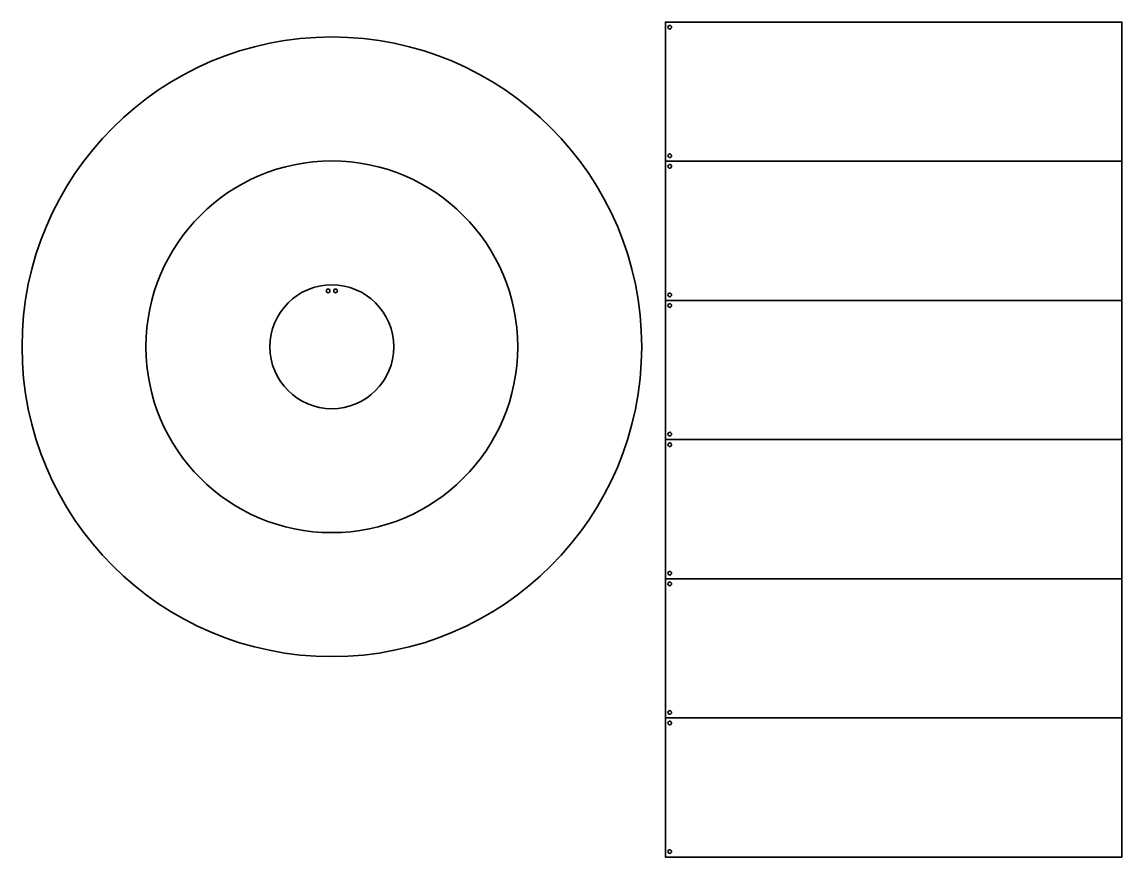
# Model space of a CAD drawing. Header units: inches. Extents: x 0.2 to 23.9, y -18 to 0.
import ezdxf

# ---------------------------------------------------------------- set-up
doc = ezdxf.new("R2010")
doc.units = ezdxf.units.IN
doc.header["$MEASUREMENT"] = 0
doc.layers.add('Layer 1', color=7, linetype='Continuous')

# ---------------------------------------------------------------- blocks, each defined once
blk = doc.blocks.new('block 2')
at = {"layer": 'Layer 1', "color": 179, "lineweight": 35, "true_color": 0x231f20}
blk.add_lwpolyline([(14.019, -3.009), (23.861, -3.009)], dxfattribs=at)
for points in [[(14.086, -0.093), (14.07, -0.108), (14.07, -0.133), (14.086, -0.148), (14.101, -0.164), (14.126, -0.164), (14.141, -0.148), (14.157, -0.133), (14.157, -0.108), (14.141, -0.093), (14.126, -0.077), (14.101, -0.077), (14.086, -0.093)], [(14.086, -2.863), (14.07, -2.879), (14.07, -2.904), (14.086, -2.919), (14.101, -2.934), (14.126, -2.934), (14.141, -2.919), (14.157, -2.904), (14.157, -2.879), (14.141, -2.863), (14.126, -2.848), (14.101, -2.848), (14.086, -2.863)]]:
    blk.add_open_spline(points, degree=3, knots=[0, 0, 0, 0, 1, 1, 1, 2, 2, 2, 3, 3, 3, 4, 4, 4, 4], dxfattribs=at)
blk = doc.blocks.new('block 3')
at = {"layer": 'Layer 1', "color": 179, "lineweight": 35, "true_color": 0x231f20}
blk.add_lwpolyline([(14.019, -6.009), (23.861, -6.009)], dxfattribs=at)
for points in [[(14.086, -3.093), (14.07, -3.108), (14.07, -3.133), (14.086, -3.148), (14.101, -3.164), (14.126, -3.164), (14.141, -3.148), (14.157, -3.133), (14.157, -3.108), (14.141, -3.093), (14.126, -3.077), (14.101, -3.077), (14.086, -3.093)], [(14.086, -5.863), (14.07, -5.879), (14.07, -5.904), (14.086, -5.919), (14.101, -5.934), (14.126, -5.934), (14.141, -5.919), (14.157, -5.904), (14.157, -5.879), (14.141, -5.863), (14.126, -5.848), (14.101, -5.848), (14.086, -5.863)]]:
    blk.add_open_spline(points, degree=3, knots=[0, 0, 0, 0, 1, 1, 1, 2, 2, 2, 3, 3, 3, 4, 4, 4, 4], dxfattribs=at)
blk = doc.blocks.new('block 4')
at = {"layer": 'Layer 1', "color": 179, "lineweight": 35, "true_color": 0x231f20}
blk.add_lwpolyline([(14.019, -9.009), (23.861, -9.009)], dxfattribs=at)
for points in [[(14.086, -6.093), (14.07, -6.108), (14.07, -6.133), (14.086, -6.148), (14.101, -6.164), (14.126, -6.164), (14.141, -6.148), (14.157, -6.133), (14.157, -6.108), (14.141, -6.093), (14.126, -6.077), (14.101, -6.077), (14.086, -6.093)], [(14.086, -8.863), (14.07, -8.879), (14.07, -8.904), (14.086, -8.919), (14.101, -8.934), (14.126, -8.934), (14.141, -8.919), (14.157, -8.904), (14.157, -8.879), (14.141, -8.863), (14.126, -8.848), (14.101, -8.848), (14.086, -8.863)]]:
    blk.add_open_spline(points, degree=3, knots=[0, 0, 0, 0, 1, 1, 1, 2, 2, 2, 3, 3, 3, 4, 4, 4, 4], dxfattribs=at)
blk = doc.blocks.new('block 5')
at = {"layer": 'Layer 1', "color": 179, "lineweight": 35, "true_color": 0x231f20}
blk.add_lwpolyline([(14.019, -12.009), (23.861, -12.009)], dxfattribs=at)
for points in [[(14.086, -9.093), (14.07, -9.108), (14.07, -9.133), (14.086, -9.148), (14.101, -9.164), (14.126, -9.164), (14.141, -9.148), (14.157, -9.133), (14.157, -9.108), (14.141, -9.093), (14.126, -9.077), (14.101, -9.077), (14.086, -9.093)], [(14.086, -11.863), (14.07, -11.879), (14.07, -11.904), (14.086, -11.919), (14.101, -11.934), (14.126, -11.934), (14.141, -11.919), (14.157, -11.904), (14.157, -11.879), (14.141, -11.863), (14.126, -11.848), (14.101, -11.848), (14.086, -11.863)]]:
    blk.add_open_spline(points, degree=3, knots=[0, 0, 0, 0, 1, 1, 1, 2, 2, 2, 3, 3, 3, 4, 4, 4, 4], dxfattribs=at)
blk = doc.blocks.new('block 6')
at = {"layer": 'Layer 1', "color": 179, "lineweight": 35, "true_color": 0x231f20}
blk.add_lwpolyline([(14.019, -15.009), (23.861, -15.009)], dxfattribs=at)
for points in [[(14.086, -12.093), (14.07, -12.108), (14.07, -12.133), (14.086, -12.148), (14.101, -12.164), (14.126, -12.164), (14.141, -12.148), (14.157, -12.133), (14.157, -12.108), (14.141, -12.093), (14.126, -12.077), (14.101, -12.077), (14.086, -12.093)], [(14.086, -14.863), (14.07, -14.879), (14.07, -14.904), (14.086, -14.919), (14.101, -14.934), (14.126, -14.934), (14.141, -14.919), (14.157, -14.904), (14.157, -14.879), (14.141, -14.863), (14.126, -14.848), (14.101, -14.848), (14.086, -14.863)]]:
    blk.add_open_spline(points, degree=3, knots=[0, 0, 0, 0, 1, 1, 1, 2, 2, 2, 3, 3, 3, 4, 4, 4, 4], dxfattribs=at)
blk = doc.blocks.new('block 7')
at = {"layer": 'Layer 1', "color": 179, "lineweight": 35, "true_color": 0x231f20}
for points in [[(14.086, -15.093), (14.07, -15.108), (14.07, -15.133), (14.086, -15.148), (14.101, -15.164), (14.126, -15.164), (14.141, -15.148), (14.157, -15.133), (14.157, -15.108), (14.141, -15.093), (14.126, -15.077), (14.101, -15.077), (14.086, -15.093)], [(14.086, -17.863), (14.07, -17.879), (14.07, -17.904), (14.086, -17.919), (14.101, -17.934), (14.126, -17.934), (14.141, -17.919), (14.157, -17.904), (14.157, -17.879), (14.141, -17.863), (14.126, -17.848), (14.101, -17.848), (14.086, -17.863)]]:
    blk.add_open_spline(points, degree=3, knots=[0, 0, 0, 0, 1, 1, 1, 2, 2, 2, 3, 3, 3, 4, 4, 4, 4], dxfattribs=at)

msp = doc.modelspace()

# ---------------------------------------------------------------- linework, layer by layer
at = {"layer": 'Layer 1', "color": 179, "lineweight": 35, "true_color": 0x231f20}
msp.add_lwpolyline([(23.861, -18.009), (14.019, -18.009), (14.019, -0.009), (23.861, -0.009), (23.861, -18.009)], dxfattribs=at)
for points in [[(13.509, -7.01), (13.509, -3.319), (10.522, -0.332), (6.831, -0.332), (3.14, -0.332), (0.154, -3.319), (0.154, -7.01), (0.154, -10.702), (3.14, -13.689), (6.831, -13.689), (10.522, -13.689), (13.509, -10.702), (13.509, -7.01)], [(10.838, -7.01), (10.838, -4.796), (9.046, -3.004), (6.831, -3.004), (4.617, -3.004), (2.825, -4.796), (2.825, -7.01), (2.825, -9.225), (4.617, -11.017), (6.831, -11.017), (9.046, -11.017), (10.838, -9.225), (10.838, -7.01)], [(8.167, -7.01), (8.167, -6.272), (7.569, -5.675), (6.831, -5.675), (6.093, -5.675), (5.496, -6.272), (5.496, -7.01), (5.496, -7.749), (6.093, -8.346), (6.831, -8.346), (7.569, -8.346), (8.167, -7.749), (8.167, -7.01)], [(6.723, -5.778), (6.708, -5.794), (6.708, -5.819), (6.723, -5.834), (6.739, -5.849), (6.764, -5.849), (6.779, -5.834), (6.794, -5.819), (6.794, -5.794), (6.779, -5.778), (6.764, -5.763), (6.739, -5.763), (6.723, -5.778)], [(6.883, -5.778), (6.868, -5.794), (6.868, -5.819), (6.883, -5.834), (6.899, -5.849), (6.924, -5.849), (6.939, -5.834), (6.954, -5.819), (6.954, -5.794), (6.939, -5.778), (6.924, -5.763), (6.899, -5.763), (6.883, -5.778)]]:
    msp.add_open_spline(points, degree=3, knots=[0, 0, 0, 0, 1, 1, 1, 2, 2, 2, 3, 3, 3, 4, 4, 4, 4], dxfattribs=at)

# ---------------------------------------------------------------- block references
at = {"layer": 'Layer 1'}
for name in ['block 2', 'block 3', 'block 4', 'block 5', 'block 6', 'block 7']:
    msp.add_blockref(name, (0, 0), dxfattribs=at)

doc.saveas('drawing.dxf')
